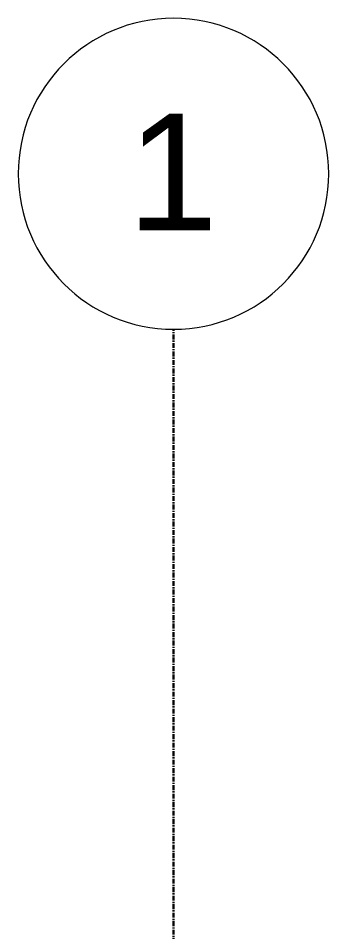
# Model space of a CAD drawing. Header units: inches. Extents: x -4110 to -1807, y 9775 to 11251.
# Drawn here: x -3497.3 to -3465.3, y 11155.9 to 11249.9 of the extents above; entities that cross this region are included whole.
import ezdxf

# ---------------------------------------------------------------- set-up
doc = ezdxf.new("R2010")
doc.units = ezdxf.units.IN
doc.header["$MEASUREMENT"] = 0
doc.linetypes.add('Grid Line 1_2_', pattern=[0.875, 0.5, -0.125, 0.125, -0.125])
for name, color, linetype, lineweight in [('0-1', 7, 'Continuous', 5), ('0-5', 165, 'Continuous', 5), ('S-GRID-1', 1, 'Grid Line 1_2_', 30), ('S-GRID-IDEN', 1, 'Continuous', 9), ('S-GRID-IDEN-1', 147, 'Continuous', 9)]:
    doc.layers.add(name, color=color, linetype=linetype, lineweight=lineweight)
doc.styles.add('Arial', font='arial.ttf', dxfattribs={"height": 12})

# ---------------------------------------------------------------- blocks, each defined once
blk = doc.blocks.new('Grid - Grid Head - Circle-1738874-ENLARGED RCP - 1ST FLOOR PLAN - WEST')
at = {"layer": 'S-GRID-IDEN-1'}
for start, end in [(360, 180), (180, 360)]:
    blk.add_arc((0, 0), 0.25, start, end, dxfattribs=at)
blk = doc.blocks.new('CTR - 1st Phase - Structure_rvt-1-ENLARGED RCP - 1ST FLOOR PLAN - WEST')
at = {"layer": 'S-GRID-1'}
blk.add_line((-3481.324, 9774.882), (-3481.324, 11217.926), dxfattribs=at)
at = {"layer": '0-5', "xscale": 63.99999999999997, "yscale": 63.99999999999997, "zscale": 63.99999999999997}
blk.add_blockref('Grid - Grid Head - Circle-1738874-ENLARGED RCP - 1ST FLOOR PLAN - WEST', (-3481.324, 11233.926), dxfattribs=at)
at = {"layer": 'S-GRID-IDEN', "insert": (-3486.076, 11240.118), "char_height": 12, "width": 11.312, "attachment_point": 1, "style": 'Arial'}
blk.add_mtext('1', dxfattribs=at)

msp = doc.modelspace()

# ---------------------------------------------------------------- block references
at = {"layer": '0-1'}
msp.add_blockref('CTR - 1st Phase - Structure_rvt-1-ENLARGED RCP - 1ST FLOOR PLAN - WEST', (0, 0), dxfattribs=at)

doc.saveas('drawing.dxf')
